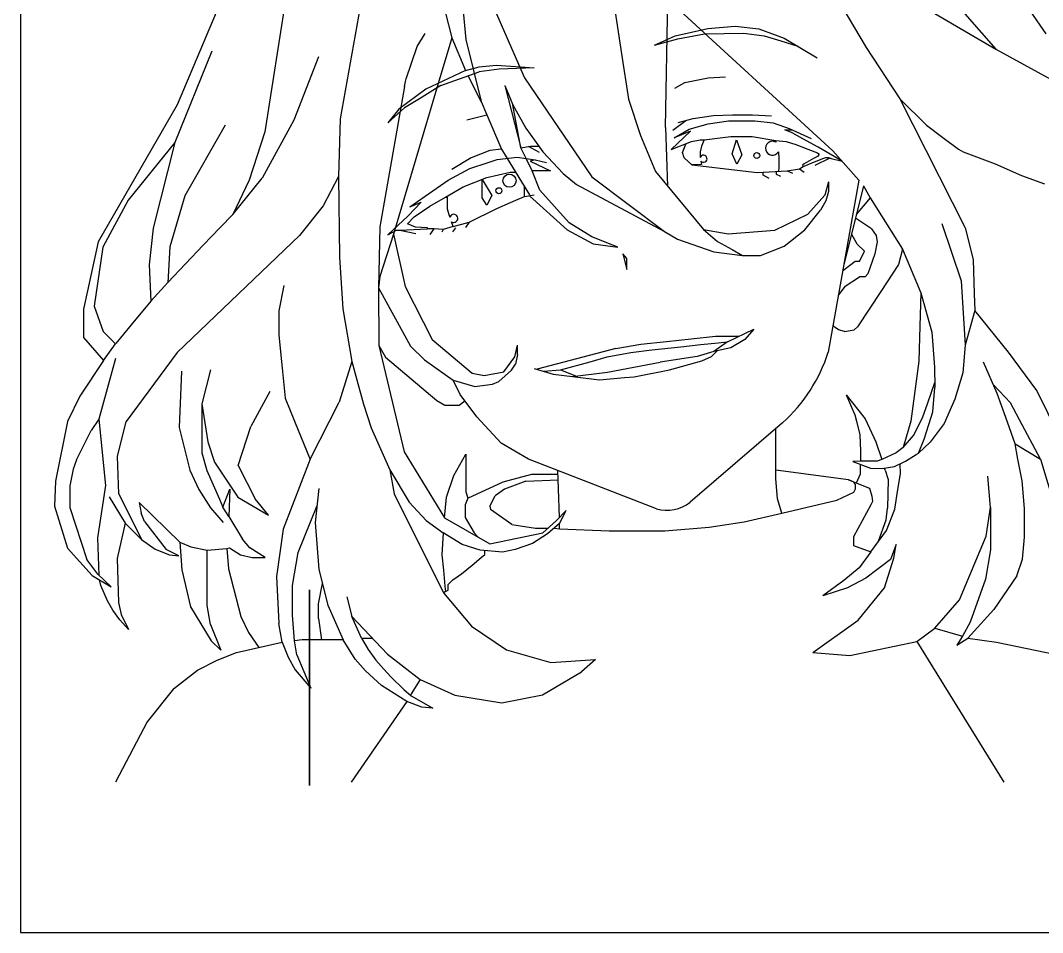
# Model space of a CAD drawing. Header units: millimetres. Extents: x 0 to 126, y 0 to 111.
# Drawn here: x 0 to 80.9, y 0 to 72.2 of the extents above; entities that cross this region are included whole.
import ezdxf

# ---------------------------------------------------------------- set-up
doc = ezdxf.new("R2010")
doc.units = ezdxf.units.MM
doc.header["$MEASUREMENT"] = 0

msp = doc.modelspace()

# ---------------------------------------------------------------- linework, layer by layer
for p, q in [((19.95662, 83.4739), (12.41384, 65.54065)), ((27.4634, 76.44424), (25.31572, 64.41807)), ((63.41262, 76.08021), (66.96166, 70.08063)), ((71.52995, 76.47056), (77.21697, 69.94372)), ((21.26303, 75.64903), (19.35445, 63.40532)), ((32.89901, 75.81918), (34.16656, 70.83107)), ((34.82173, 75.36613), (35.27142, 70.70325)), ((51.06651, 63.74647), (51.26758, 73.90471)), ((64.32743, 61.89353), (51.26758, 73.90471)), ((69.91264, 74.23943), (77.21697, 69.94372)), ((37.57825, 72.96825), (39.91459, 67.66345)), ((47.0581, 73.06141), (47.59293, 69.56266)), ((79.94108, 72.93935), (81.18043, 71.14246)), ((51.84077, 70.99827), (54.41544, 71.58941)), ((54.16309, 71.16728), (57.26414, 71.21576)), ((54.41544, 71.58941), (56.59185, 71.75538)), ((56.59185, 71.75538), (58.47124, 71.55685)), ((57.26414, 71.21576), (58.87737, 70.98799)), ((58.47124, 71.55685), (60.47285, 70.82385)), ((31.40888, 70.15673), (32.03427, 71.17533)), ((34.16656, 70.83107), (33.07974, 67.23176)), ((34.16656, 70.83107), (35.24303, 68.26095)), ((35.27142, 70.70325), (36.47995, 65.78756)), ((50.19391, 70.24484), (51.84077, 70.99827)), ((50.19391, 70.24484), (52.05381, 70.74749)), ((52.05381, 70.74749), (54.16309, 71.16728)), ((58.87737, 70.98799), (60.19074, 70.59241)), ((60.19074, 70.59241), (61.5456, 70.18433)), ((60.47285, 70.82385), (63.08566, 69.26621)), ((15.15398, 69.77747), (12.23667, 62.56464)), ((30.54985, 67.58923), (31.40888, 70.15673)), ((66.96166, 70.08063), (69.62856, 66.01771)), ((77.21697, 69.94372), (83.50894, 66.50392)), ((23.59012, 69.33712), (21.64588, 64.3095)), ((47.59293, 69.56266), (48.13895, 65.99073)), ((35.24303, 68.26095), (32.10078, 66.76601)), ((33.29308, 67.0531), (36.32269, 68.13784)), ((35.24303, 68.26095), (36.3204, 68.55093)), ((36.3204, 68.55093), (37.67772, 68.67954)), ((37.91337, 68.34981), (36.32269, 68.13784)), ((37.67772, 68.67954), (39.58654, 68.55001)), ((40.67832, 68.47592), (37.91337, 68.34981)), ((39.58654, 68.55001), (40.67832, 68.47592)), ((33.07974, 67.23176), (29.5351, 55.28564)), ((30.40467, 66.98697), (30.47744, 67.37282)), ((30.47744, 67.37282), (30.54985, 67.58923)), ((36.47995, 65.78756), (35.45921, 67.82867)), ((39.91459, 67.66345), (45.24077, 59.83699)), ((51.80373, 66.84879), (52.60201, 67.30907)), ((52.60201, 67.30907), (54.44418, 67.6773)), ((54.44418, 67.6773), (55.82321, 67.74339)), ((30.40467, 66.98697), (28.46018, 55.8617)), ((32.10078, 66.76601), (29.94783, 65.1821)), ((33.29308, 67.0531), (31.58324, 66.00358)), ((38.36077, 67.05501), (39.61735, 62.13484)), ((38.36077, 67.05501), (38.98621, 65.54635)), ((31.58324, 66.00358), (30.41124, 65.28419)), ((36.47995, 65.78756), (36.91302, 64.73527)), ((48.13895, 65.99073), (49.10018, 63.09968)), ((69.62856, 66.01771), (71.73467, 63.9324)), ((69.62856, 66.01771), (74.78624, 55.79538)), ((12.41384, 65.54065), (9.53296, 60.55192)), ((30.41124, 65.28419), (29.08068, 64.10624)), ((29.94783, 65.1821), (29.08068, 64.10624)), ((38.98621, 65.54635), (40.00513, 63.69923)), ((39.61735, 62.13484), (38.98621, 65.54635)), ((54.8792, 64.68605), (56.38442, 64.75112)), ((56.38442, 64.75112), (57.96224, 64.75112)), ((57.96224, 64.75112), (59.46231, 64.66885)), ((16.19966, 63.93286), (13.01233, 58.32541)), ((21.64588, 64.3095), (19.14272, 59.71857)), ((25.31572, 64.41807), (25.1926, 59.8628)), ((35.34338, 64.34713), (36.91302, 64.73527)), ((36.91302, 64.73527), (38.09095, 62.02799)), ((51.65583, 63.51884), (52.67953, 64.29662)), ((52.08436, 64.14791), (53.27469, 64.44533)), ((52.93414, 63.59946), (54.44755, 64.04108)), ((53.27469, 64.44533), (54.8792, 64.68605)), ((54.44755, 64.04108), (56.04934, 64.27293)), ((56.04934, 64.27293), (58.13717, 64.27293)), ((58.13717, 64.27293), (59.59534, 64.11836)), ((59.59534, 64.11836), (60.86572, 63.66737)), ((71.73467, 63.9324), (73.03037, 62.94975)), ((19.35445, 63.40532), (18.09714, 59.56701)), ((40.00513, 63.69923), (40.69086, 62.73838)), ((51.06651, 63.74647), (51.23459, 59.09881)), ((51.52017, 61.98754), (53.04462, 63.45593)), ((51.76319, 62.92599), (52.93414, 63.59946)), ((53.04462, 63.45593), (51.76319, 62.92599)), ((61.09347, 63.3042), (60.52407, 63.5471)), ((60.52407, 63.5471), (61.12684, 63.5471)), ((60.86572, 63.66737), (62.59511, 62.87086)), ((61.93809, 62.85026), (61.09347, 63.3042)), ((12.23667, 62.56464), (8.53995, 57.9981)), ((12.23667, 62.56464), (10.51996, 55.77186)), ((40.69086, 62.73838), (41.35521, 61.80747)), ((49.10018, 63.09968), (50.26987, 60.26474)), ((51.52017, 61.98754), (53.13607, 62.63987)), ((52.40577, 61.75643), (52.69199, 62.41051)), ((52.69199, 62.41051), (52.71862, 62.47135)), ((53.13607, 62.63987), (53.81259, 62.77288)), ((53.81259, 62.77288), (54.14531, 62.77288)), ((54.14531, 62.77288), (53.92349, 62.27409)), ((54.14531, 62.77288), (56.25346, 63.03818)), ((56.25346, 63.03818), (57.94362, 63.03818)), ((56.35133, 61.66547), (56.70287, 62.76341)), ((56.70287, 62.76341), (57.11301, 61.57763)), ((57.94362, 63.03818), (59.8006, 62.70313)), ((59.8006, 62.70313), (60.6218, 62.62939)), ((59.8006, 62.70313), (59.80929, 62.57323)), ((60.6218, 62.62939), (61.40203, 62.38105)), ((61.40203, 62.38105), (62.34627, 62.02344)), ((63.1606, 62.19323), (61.93809, 62.85026)), ((73.03037, 62.94975), (74.2591, 62.01788)), ((37.1547, 61.92565), (35.6772, 61.32621)), ((38.09095, 62.02799), (37.1547, 61.92565)), ((38.09095, 62.02799), (38.53859, 61.29203)), ((39.61735, 62.13484), (40.38699, 62.25996)), ((40.03975, 61.27869), (39.61735, 62.13484)), ((41.09944, 61.76152), (40.21395, 62.23183)), ((40.38699, 62.25996), (41.03229, 62.25996)), ((41.35521, 61.80747), (42.96468, 60.10099)), ((52.55056, 61.33949), (52.40577, 61.75643)), ((53.92349, 62.27409), (53.82238, 61.81797)), ((53.82238, 61.81797), (53.82238, 61.36026)), ((56.73216, 60.83102), (56.35133, 61.66547)), ((57.11301, 61.57763), (56.73216, 60.83102)), ((60.01076, 61.82477), (60.05284, 61.25891)), ((62.34627, 62.02344), (63.11594, 61.73193)), ((63.21767, 61.5695), (63.09672, 61.45254)), ((63.11594, 61.73193), (63.21767, 61.65918)), ((65.0489, 61.06795), (63.1606, 62.19323)), ((63.21767, 61.65918), (63.21767, 61.5695)), ((66.37149, 59.55941), (64.32743, 61.89353)), ((74.2591, 62.01788), (74.64306, 61.81813)), ((74.64306, 61.81813), (75.91206, 61.33405)), ((35.6772, 61.32621), (34.1558, 60.40511)), ((35.57058, 60.49296), (37.03657, 60.97107)), ((37.03657, 60.97107), (37.74607, 61.20246)), ((37.74607, 61.20246), (39.33111, 61.3816)), ((38.53859, 61.29203), (40.29525, 58.40388)), ((39.33111, 61.3816), (40.74839, 61.17578)), ((40.52174, 60.30176), (40.03975, 61.27869)), ((40.74839, 61.17578), (40.36681, 61.07893)), ((40.36681, 61.07893), (41.95974, 60.31621)), ((40.74839, 61.17578), (41.64479, 60.96392)), ((53.15014, 60.7782), (52.55056, 61.33949)), ((53.93141, 60.79794), (53.15014, 60.7782)), ((53.15014, 60.7782), (58.34207, 60.17719)), ((53.87471, 61.08564), (53.93141, 60.79794)), ((60.05284, 61.25891), (60.05284, 60.92299)), ((60.05284, 60.92299), (60.05284, 60.52078)), ((62.04819, 60.86851), (61.93076, 60.74631)), ((61.93076, 60.74631), (61.9605, 60.66445)), ((61.9605, 60.66445), (62.18288, 60.72079)), ((62.7797, 61.27596), (62.04819, 60.86851)), ((62.18288, 60.72079), (62.59942, 60.92739)), ((62.59942, 60.92739), (63.08801, 61.09642)), ((63.09672, 61.45254), (62.7797, 61.27596)), ((64.07554, 61.31867), (62.88535, 60.72274)), ((63.08801, 61.09642), (63.52963, 61.29676)), ((63.52963, 61.29676), (63.76452, 61.35936)), ((63.76452, 61.35936), (63.96373, 61.35936)), ((63.96373, 61.35936), (64.18734, 61.27798)), ((64.18734, 61.27798), (64.07554, 61.31867)), ((64.18734, 61.27798), (65.0489, 61.06795)), ((75.91206, 61.33405), (77.16414, 60.85642)), ((77.16414, 60.85642), (79.24686, 59.94727)), ((9.53296, 60.55192), (6.14741, 54.68926)), ((33.85768, 59.5676), (35.57058, 60.49296)), ((36.92908, 59.7726), (38.77641, 60.21157)), ((38.77641, 60.21157), (39.19576, 60.21157)), ((41.95974, 60.31621), (40.52174, 60.30176)), ((41.13446, 58.7892), (40.52174, 60.30176)), ((42.96468, 60.10099), (44.03551, 59.23908)), ((50.26987, 60.26474), (54.07616, 55.66459)), ((58.34207, 60.17719), (60.71259, 60.3134)), ((58.8112, 59.97443), (58.8112, 60.20415)), ((59.27663, 59.70758), (58.8112, 59.97443)), ((59.85029, 60.02491), (59.85029, 60.26385)), ((60.2147, 59.85543), (59.85029, 60.02491)), ((60.00869, 60.30418), (60.00225, 60.27258)), ((60.05284, 60.52078), (60.00869, 60.30418)), ((60.71259, 60.3134), (61.68233, 60.46423)), ((60.71259, 60.3134), (61.13112, 60.11506)), ((61.68233, 60.46423), (61.9605, 60.66445)), ((61.68233, 60.46423), (62.04076, 60.19557)), ((79.24686, 59.94727), (81.08739, 59.26956)), ((16.82037, 56.85351), (19.14272, 59.71857)), ((18.09714, 59.56701), (16.82037, 56.85351)), ((25.1926, 59.8628), (23.97695, 57.53329)), ((25.1926, 59.8628), (25.25292, 53.47957)), ((30.81768, 57.47009), (33.85768, 59.5676)), ((35.05337, 59.0299), (36.92908, 59.7726)), ((36.56092, 58.15927), (36.56092, 59.62682)), ((36.56092, 59.62682), (37.31055, 58.35261)), ((44.03551, 59.23908), (50.99621, 55.51778)), ((45.24077, 59.83699), (50.99621, 55.51778)), ((63.97777, 59.44664), (63.68128, 58.37107)), ((66.37149, 59.55941), (63.95952, 45.95624)), ((63.97777, 59.44664), (63.97777, 58.67837)), ((66.73886, 59.11505), (65.1655, 52.75782)), ((66.73886, 59.11505), (67.28768, 58.17228)), ((13.01233, 58.32541), (11.83524, 54.30221)), ((33.65116, 58.22751), (35.05337, 59.0299)), ((37.31055, 58.35261), (36.92365, 57.57924)), ((39.2228, 57.97655), (39.90755, 58.26807)), ((39.90755, 58.26807), (39.90755, 59.0413)), ((39.90755, 58.26807), (40.68295, 58.4125)), ((40.29525, 58.34029), (43.28403, 55.6265)), ((43.44023, 56.185), (41.13446, 58.7892)), ((62.35253, 56.87844), (63.68128, 58.37107)), ((63.97777, 58.67837), (63.75815, 57.94304)), ((8.53995, 57.9981), (6.53507, 54.26623)), ((23.97695, 57.53329), (22.08189, 55.18068)), ((31.72307, 57.84015), (30.69754, 56.75345)), ((30.81768, 57.47009), (31.72307, 57.84015)), ((31.16787, 56.67024), (32.41452, 57.51987)), ((32.41452, 57.51987), (33.65116, 58.22751)), ((33.65116, 58.22751), (33.77725, 58.22751)), ((33.77725, 58.22751), (33.77725, 57.29207)), ((36.92365, 57.57924), (36.56092, 58.15927)), ((37.7162, 57.33513), (38.80169, 57.79727)), ((38.80169, 57.79727), (39.2228, 57.97655)), ((63.75815, 57.94304), (63.35184, 57.18575)), ((67.28768, 58.17228), (66.17672, 56.84369)), ((67.28768, 58.17228), (69.84116, 54.108)), ((15.8245, 55.83182), (16.82037, 56.85351)), ((30.69754, 56.75345), (29.07892, 55.2469)), ((30.63441, 56.1177), (31.16787, 56.67024)), ((33.77725, 57.29207), (33.92274, 56.8607)), ((33.92274, 56.8607), (33.99674, 56.64126)), ((35.51753, 56.25107), (37.7162, 57.33513)), ((59.73896, 55.6163), (62.35253, 56.87844)), ((62.09659, 55.64173), (63.35184, 57.18575)), ((28.46018, 55.8617), (28.34368, 51.03519)), ((31.26972, 55.85113), (30.63441, 56.1177)), ((32.22965, 55.79024), (31.26972, 55.85113)), ((34.25696, 55.91413), (33.46535, 55.66457)), ((34.25696, 55.91413), (34.13264, 56.26783)), ((34.25696, 55.91413), (35.51753, 56.25107)), ((35.51753, 56.25107), (35.22437, 55.82624)), ((45.24751, 55.08194), (43.44023, 56.185)), ((67.37745, 55.72019), (66.1058, 56.55714)), ((72.94525, 56.13865), (74.46825, 51.59806)), ((10.51996, 55.77186), (10.18101, 52.87363)), ((22.08189, 55.18068), (12.41108, 45.92604)), ((14.47668, 54.41394), (15.8245, 55.83182)), ((29.5351, 55.28564), (28.4535, 51.95258)), ((29.07892, 55.2469), (29.78321, 55.61736)), ((29.5351, 55.28564), (30.45478, 51.15689)), ((29.78321, 55.61736), (30.04268, 55.61736)), ((30.04268, 55.61736), (32.22965, 55.70333)), ((30.04268, 55.61736), (31.30298, 55.34568)), ((32.22965, 55.70333), (32.22965, 55.79024)), ((32.71733, 55.70333), (32.22965, 55.70333)), ((32.71733, 55.70333), (32.41258, 55.26585)), ((33.46535, 55.66457), (32.71733, 55.70333)), ((33.46535, 55.66457), (33.35452, 55.45967)), ((34.45161, 55.7864), (34.19673, 55.48182)), ((43.28403, 55.6265), (45.35785, 54.53747)), ((47.28932, 54.25465), (45.24751, 55.08194)), ((50.99621, 55.51778), (52.00911, 54.91144)), ((54.07616, 55.66459), (56.03576, 55.31474)), ((54.07616, 55.66459), (55.17957, 54.71931)), ((56.03576, 55.31474), (59.73896, 55.6163)), ((60.47472, 54.3322), (62.09659, 55.64173)), ((66.23585, 54.49531), (65.80012, 55.32201)), ((67.37745, 55.72019), (67.75098, 55.18261)), ((67.75098, 55.18261), (67.82283, 54.6808)), ((74.78624, 55.79538), (75.42033, 53.29874)), ((6.14741, 54.68926), (4.99956, 49.36379)), ((6.53507, 54.26623), (5.82827, 49.599)), ((11.67819, 51.46998), (14.47668, 54.41394)), ((11.83524, 54.30221), (11.67819, 51.46998)), ((45.35785, 54.53747), (47.28932, 54.25465)), ((52.00911, 54.91144), (54.8935, 53.89114)), ((55.17957, 54.71931), (56.3567, 54.0688)), ((58.60159, 53.61548), (60.47472, 54.3322)), ((66.8169, 53.93783), (66.23585, 54.49531)), ((67.82283, 54.6808), (67.63562, 53.73591)), ((25.25292, 53.47957), (25.52424, 49.3945)), ((47.69666, 53.73473), (48.01852, 52.48585)), ((48.01852, 53.3752), (47.69666, 53.73473)), ((54.8935, 53.89114), (57.17699, 53.61548)), ((56.3567, 54.0688), (57.17699, 53.61548)), ((57.17699, 53.61548), (58.60159, 53.61548)), ((66.43341, 53.13644), (66.8169, 53.93783)), ((67.63562, 53.73591), (67.10207, 52.15487)), ((69.84116, 54.108), (69.52988, 52.89244)), ((69.84116, 54.108), (71.2804, 50.6546)), ((10.18101, 52.87363), (10.31518, 49.98779)), ((48.01852, 52.48585), (48.01852, 53.3752)), ((66.08479, 53.13644), (65.09493, 52.3598)), ((66.43341, 53.13644), (66.08479, 53.13644)), ((69.52988, 52.89244), (68.12331, 50.76074)), ((75.42033, 53.29874), (75.5165, 50.57834)), ((28.4535, 51.95258), (28.34368, 51.03519)), ((65.30484, 51.18192), (66.42811, 51.92098)), ((66.88678, 51.92098), (66.42811, 51.92098)), ((67.10207, 52.15487), (66.88678, 51.92098)), ((11.67819, 51.46998), (10.31518, 49.98779)), ((20.84442, 51.2254), (20.46645, 49.22869)), ((28.34368, 51.03519), (28.36585, 46.46818)), ((28.34368, 51.03519), (30.88977, 46.42614)), ((30.45478, 51.15689), (32.59708, 46.96625)), ((65.30484, 51.18192), (64.76492, 50.49861)), ((74.46825, 51.59806), (74.79538, 46.50063)), ((68.12331, 50.76074), (66.27981, 47.96685)), ((71.2804, 50.6546), (71.18044, 47.1142)), ((71.2804, 50.6546), (72.1557, 47.52583)), ((75.5165, 50.57834), (75.5636, 49.24583)), ((5.82827, 49.599), (6.55382, 47.57593)), ((10.31518, 49.98779), (8.77649, 48.12029)), ((25.52424, 49.3945), (26.23829, 45.22432)), ((4.99956, 49.36379), (4.99956, 47.10092)), ((20.46645, 49.22869), (20.46645, 47.28594)), ((75.5636, 49.24583), (74.79538, 46.50063)), ((78.2411, 45.93941), (75.5636, 49.24583)), ((8.77649, 48.12029), (7.5524, 46.63461)), ((55.99113, 46.77055), (58.07229, 47.78355)), ((58.07229, 47.78355), (57.35522, 46.95992)), ((64.51751, 47.89848), (64.33133, 48.08063)), ((64.77544, 47.70853), (64.51751, 47.89848)), ((66.27981, 47.96685), (65.99723, 47.70853)), ((4.99956, 47.10092), (6.58096, 45.30354)), ((6.55382, 47.57593), (7.53267, 46.60757)), ((20.46645, 47.28594), (20.72096, 44.67668)), ((32.59708, 46.96625), (35.75825, 44.28866)), ((51.15456, 46.80719), (53.11294, 47.01214)), ((53.11294, 47.01214), (55.02898, 47.21266)), ((55.02898, 47.21266), (56.89943, 47.21266)), ((57.35522, 46.95992), (56.24215, 46.29673)), ((65.25058, 47.59094), (64.77544, 47.70853)), ((65.25058, 47.59094), (65.99723, 47.70853)), ((71.18044, 47.1142), (71.1273, 45.23216)), ((72.1557, 47.52583), (72.37232, 44.77326)), ((6.58096, 45.30354), (7.53267, 46.60757)), ((28.36585, 46.46818), (28.91637, 45.56784)), ((28.36585, 46.46818), (30.39148, 38.04969)), ((30.88977, 46.42614), (31.99831, 45.34817)), ((39.14677, 45.57268), (39.36725, 46.50114)), ((39.36725, 45.76072), (39.36725, 46.50114)), ((47.14595, 46.24632), (40.90521, 44.59444)), ((47.14595, 46.24632), (49.11038, 46.59326)), ((48.33858, 45.92062), (49.98181, 46.13915)), ((49.11038, 46.59326), (51.15456, 46.80719)), ((49.98181, 46.13915), (52.28957, 46.38163)), ((52.28957, 46.38163), (53.85696, 46.54631)), ((53.85696, 46.54631), (55.24121, 46.69176)), ((55.99113, 46.77055), (54.90696, 45.99502)), ((56.24215, 46.29673), (54.90696, 45.99502)), ((55.24121, 46.69176), (55.99113, 46.77055)), ((74.79538, 46.50063), (74.60988, 44.3131)), ((7.53136, 45.46222), (6.21062, 40.64397)), ((12.41108, 45.92604), (8.37436, 40.45137)), ((28.91637, 45.56784), (32.97021, 42.13319)), ((31.99831, 45.34817), (33.63116, 44.19533)), ((38.27343, 44.40064), (39.14677, 45.57268)), ((39.36725, 45.76072), (39.20262, 44.99679)), ((45.11173, 45.1988), (46.45545, 45.57331)), ((46.45545, 45.57331), (48.33858, 45.92062)), ((53.56803, 45.60542), (50.64596, 45.16565)), ((54.90696, 45.99502), (53.56803, 45.60542)), ((53.95805, 45.26898), (54.70827, 45.59734)), ((54.70827, 45.59734), (55.16667, 46.05371)), ((80.47433, 42.90731), (78.2411, 45.93941)), ((6.58096, 45.30354), (4.70247, 42.47996)), ((15.04038, 44.54056), (14.36221, 41.87175)), ((20.72096, 44.67668), (20.95249, 42.30294)), ((26.23829, 45.22432), (25.22344, 42.00103)), ((26.23829, 45.22432), (26.63924, 43.75428)), ((38.86669, 44.53705), (37.86716, 43.63797)), ((38.86669, 44.53705), (39.20262, 44.99679)), ((40.67301, 44.66521), (42.16621, 44.21014)), ((41.41961, 44.43767), (42.75952, 44.5432)), ((42.75952, 44.5432), (45.11173, 45.1988)), ((42.75952, 44.5432), (44.03299, 44.05441)), ((46.49091, 44.37362), (50.64596, 45.16565)), ((48.59837, 44.00589), (51.40071, 44.56092)), ((51.40071, 44.56092), (53.95805, 45.26898)), ((71.1273, 45.23216), (70.5092, 40.48339)), ((72.37232, 44.77326), (72.40416, 43.14612)), ((77.33777, 42.67649), (76.25289, 45.15065)), ((12.76268, 44.44632), (12.56835, 39.97943)), ((26.63924, 43.75428), (27.16051, 41.84314)), ((33.63116, 44.19533), (34.25907, 43.74348)), ((34.81027, 42.58792), (34.25907, 43.74348)), ((34.25907, 43.74348), (35.98565, 43.24425)), ((35.75825, 44.28866), (36.72749, 44.09261)), ((36.72749, 44.09261), (38.27343, 44.40064)), ((42.16621, 44.21014), (43.71625, 44.02491)), ((43.71625, 44.02491), (46.49091, 44.37362)), ((43.71625, 44.02491), (45.83362, 43.7719)), ((45.83362, 43.7719), (47.82606, 43.94053)), ((47.82606, 43.94053), (48.59837, 44.00589)), ((74.60988, 44.3131), (73.98778, 42.21987)), ((35.98565, 43.24425), (37.37325, 43.42642)), ((37.37325, 43.42642), (37.86716, 43.63797)), ((71.82919, 41.94225), (72.3961, 43.55807)), ((72.23834, 41.21827), (72.40416, 43.14612)), ((78.38723, 41.93728), (77.03828, 43.3595)), ((82.20192, 39.36984), (80.47433, 42.90731)), ((4.70247, 42.47996), (3.72057, 40.4696)), ((19.75019, 42.82798), (18.24996, 40.07683)), ((20.95249, 42.30294), (21.70197, 40.48437)), ((32.97021, 42.13319), (33.61082, 41.76753)), ((34.7252, 41.76753), (35.1713, 42.10558)), ((36.12779, 40.82769), (34.81027, 42.58792)), ((65.37506, 42.58416), (66.06104, 40.98442)), ((65.37506, 42.58416), (66.88416, 40.68342)), ((73.98778, 42.21987), (73.13757, 40.31317)), ((78.01451, 40.77452), (77.33777, 42.67649)), ((14.36221, 41.87175), (14.82436, 38.84369)), ((14.36221, 41.87175), (14.36221, 37.99095)), ((22.94312, 37.47279), (25.22344, 42.00103)), ((27.16051, 41.84314), (27.78025, 39.96938)), ((33.61082, 41.76753), (34.7252, 41.76753)), ((71.4106, 40.74917), (71.82919, 41.94225)), ((79.10635, 40.5863), (78.38723, 41.93728)), ((3.72057, 40.4696), (2.76463, 35.73247)), ((6.21062, 40.64397), (5.59587, 39.74727)), ((6.21062, 40.64397), (6.73756, 35.39895)), ((21.70197, 40.48437), (22.94956, 37.45715)), ((38.06371, 38.75843), (36.12779, 40.82769)), ((66.06104, 40.98442), (66.18218, 40.48514)), ((66.18218, 40.48514), (66.44609, 39.3974)), ((66.88416, 40.68342), (67.72375, 38.84592)), ((70.5092, 40.48339), (69.89128, 38.394)), ((70.69745, 39.35466), (71.4106, 40.74917)), ((71.92881, 40.23725), (72.23834, 41.21827)), ((78.75289, 38.69929), (78.01451, 40.77452)), ((80.76312, 37.47379), (79.10635, 40.5863)), ((4.43638, 37.42572), (5.59587, 39.74727)), ((7.68146, 37.68424), (8.37436, 40.45137)), ((12.56835, 39.97943), (13.40051, 36.60119)), ((17.23513, 36.96642), (18.24996, 40.07683)), ((27.78025, 39.96938), (29.24806, 36.63075)), ((60.34156, 40.36), (53.01949, 34.07499)), ((59.81655, 35.96097), (59.81655, 39.90934)), ((71.55585, 39.05521), (71.92881, 40.23725)), ((73.13757, 40.31317), (72.03853, 38.82097)), ((66.44609, 39.3974), (66.52009, 38.12261)), ((67.72375, 38.84592), (68.20308, 37.44387)), ((69.89128, 38.394), (70.69745, 39.35466)), ((71.09267, 37.96358), (71.55585, 39.05521)), ((14.82436, 38.84369), (15.35945, 37.23932)), ((30.39148, 38.04969), (33.58138, 32.84282)), ((40.2221, 37.46893), (38.06371, 38.75843)), ((66.52009, 38.12261), (66.52009, 37.35996)), ((69.89128, 38.394), (69.32498, 37.97801)), ((72.03853, 38.82097), (71.09267, 37.96358)), ((78.98083, 37.47714), (78.75289, 38.69929)), ((78.75289, 38.69929), (80.76312, 37.47379)), ((4.43638, 37.42572), (4.18011, 36.67825)), ((7.78376, 34.72586), (7.68146, 37.68424)), ((14.36221, 37.99095), (14.76513, 36.57183)), ((15.35945, 37.23932), (17.21835, 34.48458)), ((22.94312, 37.47279), (20.81368, 31.94796)), ((34.30147, 36.19683), (35.25254, 37.88063)), ((35.25254, 37.88063), (35.25254, 36.38694)), ((50.35866, 33.54065), (40.2221, 37.46893)), ((66.52009, 37.31415), (65.91633, 37.29843)), ((65.91633, 37.29843), (67.3035, 36.77872)), ((66.81587, 37.31415), (66.52009, 37.31415)), ((67.36751, 37.31415), (66.81587, 37.31415)), ((67.8218, 37.31415), (67.36751, 37.31415)), ((68.20308, 37.44387), (67.8218, 37.31415)), ((69.32498, 37.97801), (68.20308, 37.44387)), ((69.20676, 36.89614), (70.07589, 37.32535)), ((70.07589, 37.32535), (70.91435, 37.85165)), ((70.91435, 37.85165), (71.09267, 37.96358)), ((79.29902, 35.77109), (78.98083, 37.47714)), ((80.76312, 37.47379), (81.99568, 33.36135)), ((4.18011, 36.67825), (3.91192, 35.36782)), ((13.40051, 36.60119), (14.12527, 35.07551)), ((14.76513, 36.57183), (15.7612, 34.30546)), ((17.23513, 36.96642), (18.57679, 34.33968)), ((29.24806, 36.63075), (30.77235, 34.07782)), ((29.24806, 36.63075), (29.59831, 34.74779)), ((42.59972, 35.13075), (42.55545, 36.56468)), ((65.56698, 35.85543), (59.81655, 36.60632)), ((66.50405, 36.31558), (66.50405, 37.07824)), ((67.3035, 36.77872), (68.18936, 36.73774)), ((68.18936, 36.73774), (69.20676, 36.89614)), ((68.45701, 36.61666), (68.40765, 36.77173)), ((68.45701, 36.61666), (68.69341, 35.87412)), ((69.68341, 36.30602), (69.64132, 37.11075)), ((2.76463, 35.73247), (2.70109, 33.76722)), ((33.73082, 34.4723), (34.30147, 36.19683)), ((35.25254, 36.38694), (35.25254, 34.89325)), ((35.41558, 34.40441), (38.23119, 35.67913)), ((38.23119, 35.67913), (40.48736, 36.30549)), ((40.00851, 35.72858), (38.32615, 35.10514)), ((40.00851, 35.72858), (42.57759, 35.84772)), ((40.48736, 36.30549), (42.56345, 36.30549)), ((59.93472, 34.32689), (59.81655, 35.96097)), ((65.78232, 35.75415), (65.56698, 35.85543)), ((65.56698, 35.85543), (67.22166, 35.1768)), ((65.92846, 35.68541), (65.78232, 35.75415)), ((66.03813, 35.57851), (65.92846, 35.68541)), ((66.20465, 35.5939), (66.50405, 36.31558)), ((68.69341, 35.87412), (68.65436, 33.59489)), ((69.47881, 35.07413), (69.68341, 36.30602)), ((76.80306, 33.66147), (76.60353, 36.14502)), ((79.50358, 33.57761), (79.29902, 35.77109)), ((3.91192, 35.36782), (3.91192, 33.64051)), ((6.73756, 35.39895), (6.09348, 31.24294)), ((14.12527, 35.07551), (15.05362, 33.62538)), ((16.03118, 33.69115), (16.58389, 35.11463)), ((16.58389, 35.11463), (16.50607, 32.9325)), ((23.62749, 35.15834), (23.3385, 32.47638)), ((35.25254, 34.89325), (35.41558, 34.40441)), ((38.32615, 35.10514), (37.58329, 34.57809)), ((42.66969, 32.86466), (42.59972, 35.13075)), ((64.63138, 34.22579), (65.99076, 34.86261)), ((65.99076, 34.86261), (66.10744, 35.12382)), ((66.12733, 35.4688), (66.03813, 35.57851)), ((66.10744, 35.12382), (66.12733, 35.31795)), ((66.12733, 35.31795), (66.12733, 35.4688)), ((67.22166, 35.1768), (67.40279, 34.55043)), ((69.21898, 33.50964), (69.47881, 35.07413)), ((7.02321, 34.49855), (8.29643, 32.40477)), ((7.78376, 34.72586), (9.57341, 31.1128)), ((9.40266, 34.05953), (12.63003, 30.90375)), ((9.40266, 34.05953), (9.56909, 33.20409)), ((15.7612, 34.30546), (16.03118, 33.69115)), ((17.21835, 34.48458), (19.64817, 33.04096)), ((19.64817, 33.04096), (18.57679, 34.33968)), ((29.59831, 34.74779), (33.49548, 26.88822)), ((30.77235, 34.07782), (32.11172, 32.61239)), ((33.58138, 32.84282), (33.73082, 34.4723)), ((35.41558, 34.40441), (35.19819, 33.86125)), ((37.16407, 33.76381), (37.58329, 34.57809)), ((60.2912, 33.21612), (59.93472, 34.32689)), ((60.2912, 33.21612), (64.63138, 34.22579)), ((67.45332, 34.13094), (67.32094, 33.87298)), ((67.40279, 34.55043), (67.45332, 34.13094)), ((2.70109, 33.76722), (3.73875, 30.42549)), ((3.91192, 33.64051), (5.24495, 29.53428)), ((9.8106, 32.53821), (9.56909, 33.20409)), ((15.05362, 33.62538), (16.05784, 32.46926)), ((16.50607, 32.9325), (16.03118, 33.69115)), ((21.98956, 30.08888), (23.48299, 33.81736)), ((35.19819, 33.86125), (35.19819, 32.85641)), ((37.16407, 33.76381), (37.21494, 33.48323)), ((38.9003, 32.29588), (37.21494, 33.48323)), ((42.40242, 32.59409), (43.21495, 33.41662)), ((42.68966, 32.38766), (43.21495, 33.41662)), ((57.29904, 32.52005), (60.2912, 33.21612)), ((67.32094, 33.87298), (65.95292, 31.33955)), ((68.54962, 32.67174), (68.65436, 33.59489)), ((68.56282, 31.82537), (69.21898, 33.50964)), ((76.46727, 31.385), (76.80306, 33.66147)), ((76.80306, 33.66147), (76.80306, 30.30777)), ((79.50358, 31.31535), (79.50358, 33.57761)), ((8.29643, 32.40477), (7.64976, 29.60708)), ((8.29643, 32.40477), (9.57341, 31.1128)), ((9.8106, 32.53821), (11.53131, 30.32516)), ((16.50607, 32.9325), (17.57774, 31.14009)), ((23.3385, 32.47638), (23.62199, 28.73171)), ((32.11172, 32.61239), (33.45766, 31.63889)), ((33.58138, 32.84282), (37.16841, 30.7678)), ((35.19819, 32.85641), (35.91829, 31.64788)), ((41.37157, 31.64625), (42.40242, 32.59409)), ((42.68966, 32.38766), (41.73625, 31.571)), ((42.66865, 31.96768), (42.68966, 32.38766)), ((54.53561, 32.09684), (57.29904, 32.52005)), ((67.94188, 30.97926), (68.54962, 32.67174)), ((20.81368, 31.94796), (20.27627, 28.19888)), ((33.45766, 31.63889), (33.35602, 29.89337)), ((34.98316, 30.71231), (33.45766, 31.63889)), ((35.91829, 31.64788), (35.91829, 31.64788)), ((35.91829, 31.64788), (36.20537, 31.3249)), ((37.16841, 30.7678), (41.37157, 31.64625)), ((38.9003, 32.29588), (40.7879, 32.02862)), ((41.73625, 31.571), (40.53103, 30.80447)), ((40.7879, 32.02862), (41.78743, 32.02862)), ((42.2705, 32.02862), (42.66865, 31.96768)), ((42.66865, 31.96768), (46.61759, 31.81869)), ((46.61759, 31.81869), (51.01836, 31.81869)), ((51.01836, 31.81869), (54.53561, 32.09684)), ((67.32094, 30.13315), (68.56282, 31.82537)), ((6.09348, 31.24294), (6.21141, 28.30356)), ((9.57341, 31.1128), (10.65426, 30.34918)), ((12.63003, 30.90375), (13.49895, 30.533)), ((12.63003, 30.90375), (12.76628, 28.70607)), ((18.16833, 30.47318), (17.57774, 31.14009)), ((40.53103, 30.80447), (39.16567, 30.33276)), ((65.95292, 31.33955), (65.95292, 30.65592)), ((74.34147, 26.35062), (76.46727, 31.385)), ((79.34457, 29.56379), (79.50358, 31.31535)), ((3.73875, 30.42549), (5.67284, 28.2723)), ((10.65426, 30.34918), (11.80965, 29.90219)), ((12.53535, 29.83509), (11.53131, 30.32516)), ((13.49895, 30.533), (14.77732, 30.26808)), ((14.77732, 30.26808), (16.35027, 30.39806)), ((14.77732, 25.90493), (14.77732, 30.26808)), ((16.35027, 30.39806), (16.55763, 30.47318)), ((16.35027, 30.39806), (16.47059, 28.80989)), ((16.55763, 30.47318), (17.42434, 29.89826)), ((19.38018, 29.69129), (18.16833, 30.47318)), ((21.55084, 27.48113), (21.98956, 30.08888)), ((36.39281, 30.27379), (34.98316, 30.71231)), ((38.16271, 30.12217), (36.39281, 30.27379)), ((36.76827, 29.92046), (36.76827, 30.24163)), ((39.16567, 30.33276), (38.16271, 30.12217)), ((65.95292, 30.65592), (67.32094, 30.13315)), ((67.32094, 30.13315), (66.39984, 28.87803)), ((69.34559, 30.71861), (68.8837, 29.5389)), ((69.14239, 29.64684), (69.34559, 30.71861)), ((76.80306, 30.30777), (76.40401, 27.96924)), ((6.12945, 28.38142), (5.24495, 29.53428)), ((7.64976, 29.60708), (7.75188, 26.13577)), ((11.80965, 29.90219), (12.53535, 29.83509)), ((17.42434, 29.89826), (18.3524, 29.69129)), ((18.3524, 29.69129), (19.38018, 29.69129)), ((33.35602, 29.89337), (33.48233, 28.68662)), ((35.76636, 29.09936), (36.47756, 29.68221)), ((36.47756, 29.68221), (36.76827, 29.92046)), ((68.8837, 29.5389), (66.93351, 28.05143)), ((68.40515, 27.29063), (69.14239, 29.64684)), ((78.87542, 28.23089), (79.34457, 29.56379)), ((7.19288, 27.37108), (6.12945, 28.38142)), ((12.76628, 28.70607), (13.47469, 25.79618)), ((16.47059, 28.80989), (17.44773, 25.02133)), ((23.62199, 28.73171), (24.34662, 25.91125)), ((33.48233, 28.68662), (33.61347, 27.43379)), ((34.22401, 27.93693), (34.92355, 28.40865)), ((34.92355, 28.40865), (35.76636, 29.09936)), ((66.39984, 28.87803), (65.1938, 27.87784)), ((5.67284, 28.2723), (7.19288, 27.37108)), ((6.37374, 27.48444), (6.2585, 27.92507)), ((20.27627, 28.19888), (20.46868, 24.47843)), ((23.59629, 26.03649), (23.90237, 27.64039)), ((33.85317, 27.56631), (34.22401, 27.93693)), ((33.85317, 27.11987), (33.85317, 27.56631)), ((65.1938, 27.87784), (63.52067, 26.65855)), ((66.93351, 28.05143), (65.47086, 27.28205)), ((76.40401, 27.96924), (75.20641, 24.57415)), ((78.87542, 28.23089), (77.07466, 25.58932)), ((6.88642, 26.26577), (6.37374, 27.48444)), ((21.55084, 25.12724), (21.55084, 27.48113)), ((33.65946, 26.99441), (33.49548, 26.88822)), ((33.49548, 26.88822), (35.71231, 24.24825)), ((33.61347, 27.43379), (33.65946, 26.99441)), ((33.65946, 26.99441), (33.85317, 27.11987)), ((65.47086, 27.28205), (63.52067, 26.65855)), ((66.31324, 24.72781), (68.40515, 27.29063)), ((7.30547, 25.52121), (6.88642, 26.26577)), ((7.75188, 26.13577), (7.98393, 25.18882)), ((15.04585, 24.3842), (14.77732, 25.90493)), ((23.59629, 24.85362), (23.59629, 26.03649)), ((24.34662, 25.91125), (25.53929, 23.16802)), ((25.84675, 26.58334), (26.23471, 25.03236)), ((72.38863, 24.10494), (74.34147, 26.35062)), ((7.87085, 24.76336), (7.30547, 25.52121)), ((7.98393, 25.18882), (8.56261, 23.98557)), ((13.47469, 25.79618), (15.10366, 23.10379)), ((21.69385, 23.10404), (21.55084, 25.12724)), ((75.01554, 23.30735), (77.07466, 25.58932)), ((8.56261, 23.98557), (7.87085, 24.76336)), ((15.04585, 24.3842), (15.87153, 22.35554)), ((17.44773, 25.02133), (18.06406, 23.75685)), ((20.73457, 22.98873), (20.46868, 24.47843)), ((23.59629, 24.85362), (23.82411, 23.16802)), ((26.99603, 23.29885), (26.23471, 25.03236)), ((29.05731, 22.04338), (26.23471, 25.03236)), ((62.73676, 22.16499), (66.31324, 24.72781)), ((75.20641, 24.57415), (74.59989, 23.4569)), ((18.06406, 23.75685), (18.88606, 22.57607)), ((35.71231, 24.24825), (38.47735, 22.3953)), ((70.96942, 23.04174), (72.38863, 24.10494)), ((72.38863, 24.10494), (74.59989, 23.4569)), ((15.10366, 23.10379), (15.87153, 22.35554)), ((17.11124, 22.17985), (20.73457, 22.98873)), ((20.73457, 22.98873), (21.19984, 21.79831)), ((22.29887, 23.16802), (21.69385, 23.10404)), ((21.88936, 21.99166), (21.69385, 23.10404)), ((23.82411, 23.16802), (22.29887, 23.16802)), ((25.53929, 23.16802), (23.82411, 23.16802)), ((26.50962, 21.64856), (25.53929, 23.16802)), ((26.99603, 23.29885), (27.52421, 22.41546)), ((26.99603, 23.29885), (27.87173, 23.29885)), ((65.67095, 21.94314), (70.96942, 23.04174)), ((70.96942, 23.04174), (77.85974, 11.91277)), ((74.59989, 23.4569), (74.15099, 22.74238)), ((74.15099, 22.74238), (75.01554, 23.30735)), ((75.01554, 23.30735), (77.28589, 22.99875)), ((77.28589, 22.99875), (83.67975, 21.65814)), ((15.56601, 21.57447), (17.11124, 22.17985)), ((21.88936, 21.99166), (22.97917, 19.35071)), ((27.52421, 22.41546), (28.13528, 21.57011)), ((29.05731, 22.04338), (31.65121, 20.04043)), ((38.47735, 22.3953), (41.99761, 21.3838)), ((62.73676, 22.16499), (65.67095, 21.94314)), ((14.01897, 20.77379), (15.56601, 21.57447)), ((21.19984, 21.79831), (21.74791, 20.81372)), ((27.32159, 20.71872), (26.50962, 21.64856)), ((28.13528, 21.57011), (28.76333, 20.86144)), ((41.99761, 21.3838), (45.51982, 21.62227)), ((45.51982, 21.62227), (44.41778, 20.65083)), ((12.11704, 19.30761), (14.01897, 20.77379)), ((21.74791, 20.81372), (22.97917, 19.35071)), ((28.58978, 19.55402), (27.32159, 20.71872)), ((28.76333, 20.86144), (29.3135, 20.24064)), ((29.3135, 20.24064), (30.36566, 19.25352)), ((41.33547, 18.83115), (44.41778, 20.65083)), ((30.59567, 18.28629), (28.58978, 19.55402)), ((31.65121, 20.04043), (30.94279, 18.89672)), ((31.65121, 20.04043), (34.38102, 18.78723)), ((12.11704, 19.30761), (10.0222, 16.68777)), ((30.36566, 19.25352), (30.94279, 18.74021)), ((30.94279, 18.89672), (30.87145, 18.78154)), ((30.94279, 18.74021), (32.63911, 17.7573)), ((34.38102, 18.78723), (38.10662, 18.20085)), ((38.10662, 18.20085), (41.33547, 18.83115)), ((30.59567, 18.28629), (26.19235, 11.91277)), ((31.78914, 17.83452), (30.59567, 18.28629)), ((32.63911, 17.7573), (31.78914, 17.83452)), ((10.0222, 16.68777), (7.53742, 11.91277))]:
    msp.add_line(p, q)
for points in [[(0, 0), (100, 0), (100, 100), (0, 100)], [(22.87658, 27.13889), (22.87658, 27.13889), (22.87658, 11.63084), (22.87658, 11.63084)]]:
    msp.add_lwpolyline(points, close=True)
for centre, radius in [((58.29946, 61.51907), 0.23652), ((38.71442, 59.52449), 0.52195), ((37.88079, 58.73452), 0.23784)]:
    msp.add_circle(centre, radius)
for centre, radius, start, end in [((59.53505, 62.09806), 0.54863, 60.008634, 330.1227997), ((54.084, 61.26782), 0.27747, 221.0398337, 160.5398775), ((34.30705, 56.54275), 0.32557, 237.6087196, 162.3861751), ((51.83144, 49.8294), 12.73152, 311.9459659, 342.2888845), ((51.1708, 36.38871), 2.96158, 254.0841688, 308.6254588)]:
    msp.add_arc(centre, radius, start, end)

doc.saveas('drawing.dxf')
